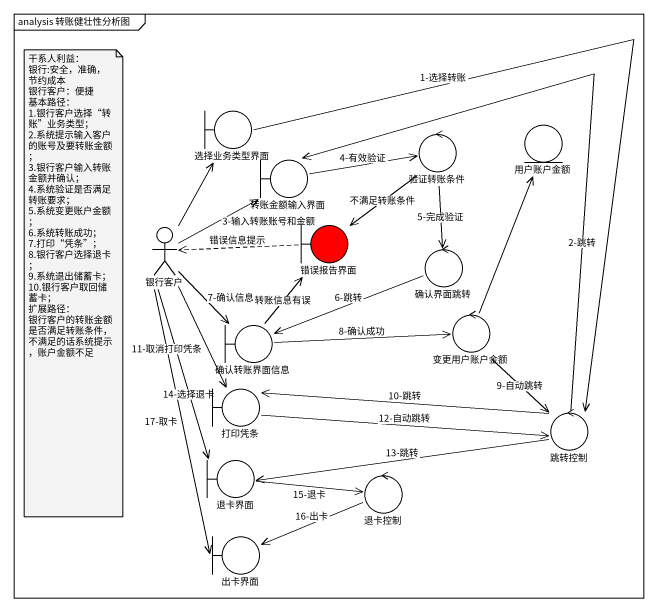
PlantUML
@startuml
mainframe analysis 转账健壮性分析图
boundary 选择业务类型界面
entity 用户账户金额
boundary 转账金额输入界面
control 验证转账条件
actor 银行客户
boundary 错误报告界面 #FF0000
control 确认界面跳转
control 变更用户账户金额
boundary 确认转账界面信息
boundary 打印凭条
control 跳转控制
boundary 退卡界面
control 退卡控制
boundary 出卡界面
选择业务类型界面 --> 跳转控制 : 1-选择转账
转账金额输入界面 -right-> 验证转账条件 : 4-有效验证
验证转账条件 --> 错误报告界面 : 不满足转账条件
验证转账条件 --> 确认界面跳转 : 5-完成验证
银行客户 -up-> 选择业务类型界面
银行客户 -up-> 转账金额输入界面 : 3-输入转账账号和金额
银行客户 --> 确认转账界面信息 : 7-确认信息
银行客户 --> 打印凭条 : 11-取消打印凭条
银行客户 --> 退卡界面 : 14-选择退卡
银行客户 --> 出卡界面 : 17-取卡
错误报告界面 .left.> 银行客户 : 错误信息提示
确认界面跳转 -left-> 确认转账界面信息 : 6-跳转
变更用户账户金额 -up-> 用户账户金额
变更用户账户金额 --> 跳转控制 : 9-自动跳转
确认转账界面信息 -up-> 错误报告界面 : 转账信息有误
确认转账界面信息 -right-> 变更用户账户金额 : 8-确认成功
打印凭条 -right-> 跳转控制 : 12-自动跳转
跳转控制 -up-> 转账金额输入界面 : 2-跳转
跳转控制 -left-> 打印凭条 : 10-跳转
跳转控制 -left-> 退卡界面 : 13-跳转
退卡界面 -right-> 退卡控制 : 15-退卡
退卡控制 -left-> 出卡界面 : 16-出卡
note as N1
  干系人利益：
  银行:安全，准确，节约成本
  银行客户：便捷
  基本路径：
  1.银行客户选择“转账”业务类型；
  2.系统提示输入客户的账号及要转账金额；
  3.银行客户输入转账金额并确认；
  4.系统验证是否满足转账要求；
  5.系统变更账户金额；
  6.系统转账成功；
  7.打印“凭条”；
  8.银行客户选择退卡；
  9.系统退出储蓄卡；
  10.银行客户取回储蓄卡；
  扩展路径：
  银行客户的转账金额是否满足转账条件，不满足的话系统提示，账户金额不足
end note
@enduml
